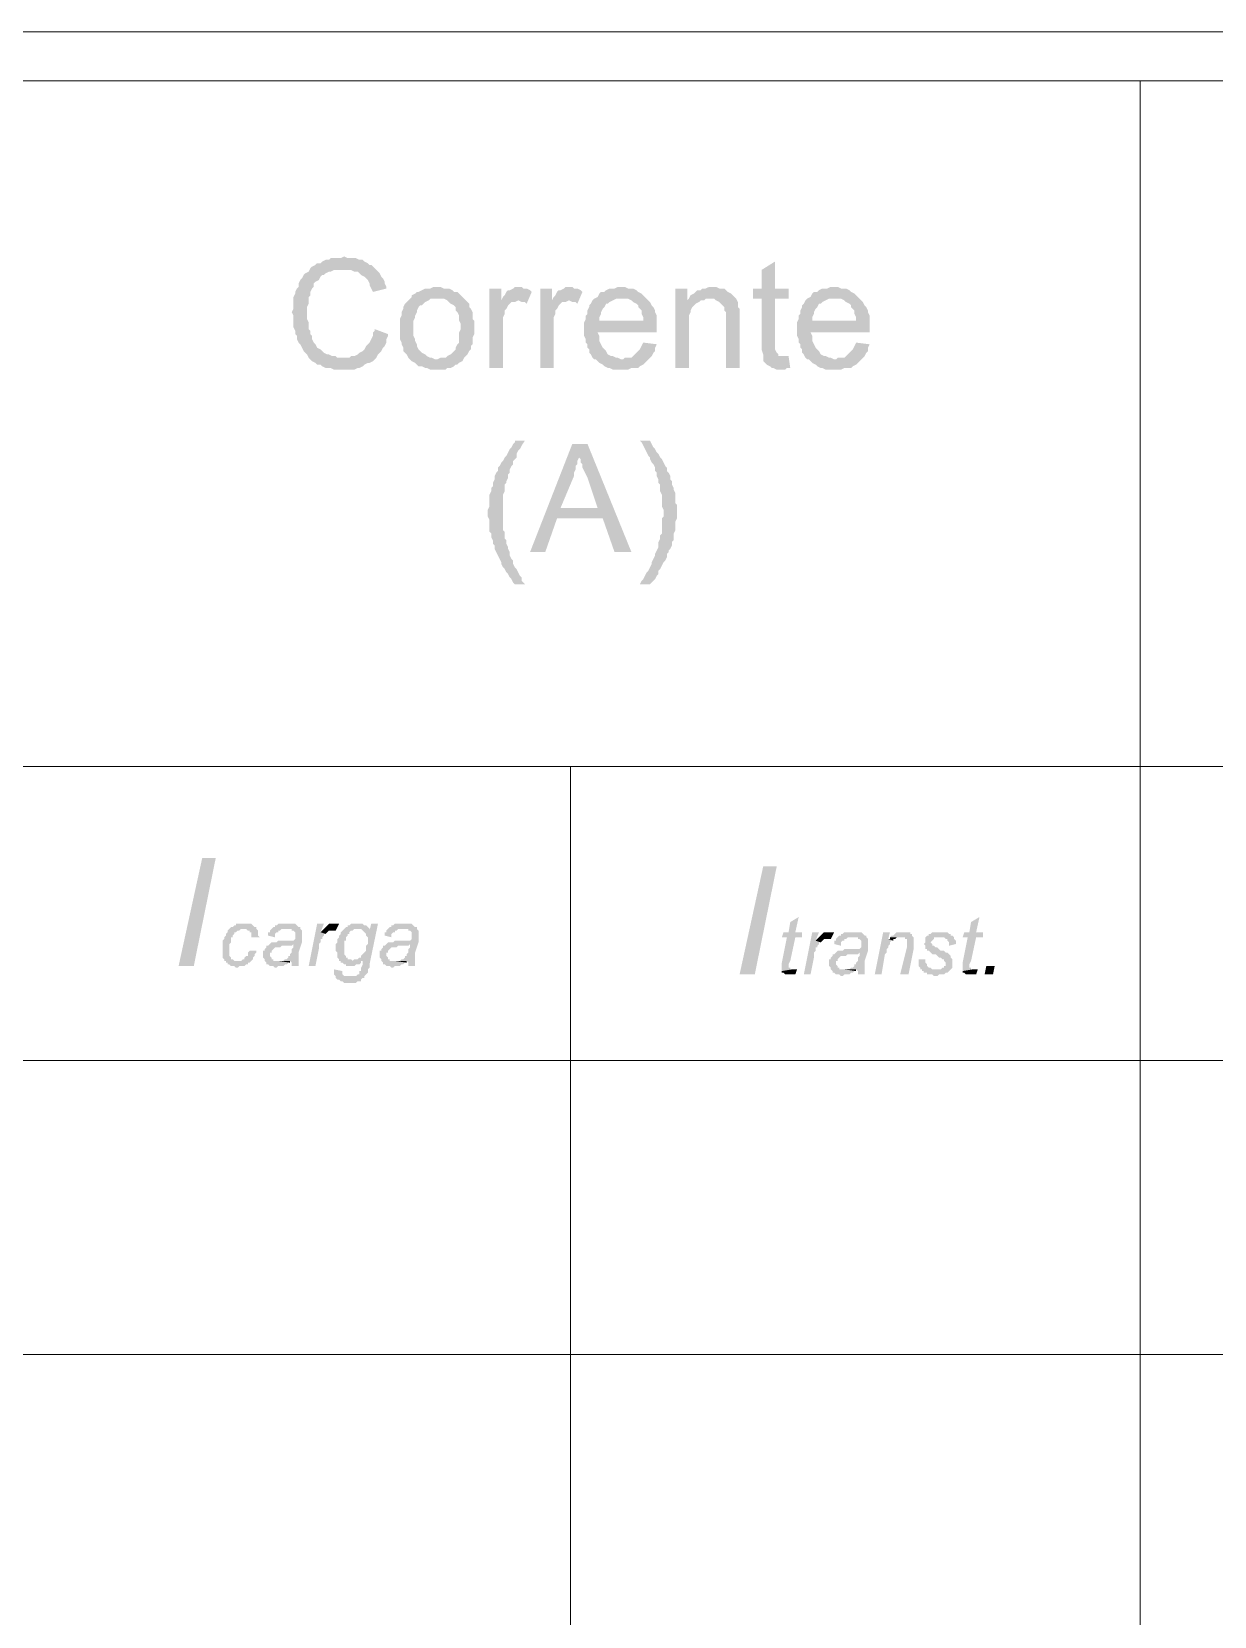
# Model space of a CAD drawing. Header units: inches. Extents: x 179598 to 179981, y 9195975 to 9196075.
# Drawn here: x 179722.869 to 179724.269, y 9196035.934 to 9196037.81 of the extents above; entities that cross this region are included whole.
import ezdxf

# ---------------------------------------------------------------- set-up
doc = ezdxf.new("R2010")
doc.units = ezdxf.units.IN
doc.header["$LTSCALE"] = 0.05
doc.header["$MEASUREMENT"] = 0
doc.linetypes.add('CONTINU', pattern=[0])
doc.layers.add('Cargas', color=150, linetype='Continuous', lineweight=30)

# ---------------------------------------------------------------- blocks, each defined once
blk = doc.blocks.new('QuadroCarga Model')
at = {"layer": 'Cargas', "linetype": 'CONTINU', "lineweight": 20, "transparency": 33554559}
for points in [[(7.2913, 3.7358), (7.4193, 3.7078), (7.4193, 3.6918), (7.2913, 3.7178)], [(7.3093, 3.6518), (7.3073, 3.6538), (7.3033, 3.6538), (7.3033, 3.6558), (7.3013, 3.6578), (7.2993, 3.6578), (7.2993, 3.6598), (7.2973, 3.6618), (7.2973, 3.6798), (7.2953, 3.6798), (7.2953, 3.6778), (7.2933, 3.6778), (7.2933, 3.6758), (7.2913, 3.6738), (7.2913, 3.6698), (7.2893, 3.6678), (7.2893, 3.6658), (7.2913, 3.6638), (7.2913, 3.6578), (7.2933, 3.6558), (7.2933, 3.6538), (7.2953, 3.6538), (7.2953, 3.6518), (7.2973, 3.6498), (7.2973, 3.6498), (7.2993, 3.6478), (7.3013, 3.6478), (7.3033, 3.6458), (7.3053, 3.6458), (7.3073, 3.6438), (7.3093, 3.6438)], [(7.3353, 3.6758), (7.3353, 3.6758), (7.3333, 3.6778), (7.3313, 3.6778), (7.3293, 3.6798), (7.3273, 3.6798), (7.3253, 3.6818), (7.3233, 3.6818), (7.3213, 3.6838), (7.3093, 3.6838), (7.3013, 3.6838), (7.2993, 3.6818), (7.2973, 3.6818), (7.2973, 3.6658), (7.2973, 3.6698), (7.2993, 3.6718), (7.2993, 3.6738), (7.3013, 3.6738), (7.3013, 3.6738), (7.3033, 3.6758), (7.3173, 3.6758), (7.3193, 3.6738), (7.3253, 3.6738), (7.3253, 3.6718), (7.3273, 3.6718), (7.3293, 3.6698), (7.3313, 3.6698), (7.3313, 3.6678), (7.3333, 3.6658), (7.3333, 3.6638), (7.3353, 3.6618), (7.3353, 3.6598)], [(7.3413, 3.6578), (7.3413, 3.6678), (7.3393, 3.6678), (7.3393, 3.6698), (7.3373, 3.6718), (7.3373, 3.6738), (7.3353, 3.6758), (7.3353, 3.6558), (7.3333, 3.6538), (7.3333, 3.6518), (7.3313, 3.6518), (7.3313, 3.6498), (7.3253, 3.6498), (7.3253, 3.6398), (7.3273, 3.6418), (7.3333, 3.6418), (7.3353, 3.6438), (7.3373, 3.6438), (7.3373, 3.6458), (7.3393, 3.6478), (7.3393, 3.6478), (7.3413, 3.6498), (7.3413, 3.6558)], [(7.3173, 3.6278), (7.3153, 3.6298), (7.3153, 3.6318), (7.3133, 3.6318), (7.3113, 3.6338), (7.3093, 3.6338), (7.3093, 3.6358), (7.3053, 3.6358), (7.3013, 3.6358), (7.2993, 3.6338), (7.2973, 3.6338), (7.2953, 3.6318), (7.2933, 3.6318), (7.2933, 3.6298), (7.2913, 3.6278), (7.2913, 3.6238), (7.2893, 3.6218), (7.2893, 3.6198), (7.2913, 3.6178), (7.2913, 3.6118), (7.2933, 3.6098), (7.2933, 3.6078), (7.2953, 3.6058), (7.2953, 3.6038), (7.2973, 3.6178), (7.2973, 3.6238), (7.2993, 3.6238), (7.2993, 3.6258), (7.3013, 3.6258), (7.3033, 3.6278), (7.3073, 3.6278), (7.3073, 3.6258), (7.3093, 3.6258), (7.3093, 3.6258), (7.3113, 3.6238), (7.3113, 3.6238), (7.3133, 3.6218), (7.3133, 3.6158), (7.3153, 3.6138), (7.3153, 3.6018), (7.3173, 3.5998)], [(7.3373, 3.5918), (7.3353, 3.6078), (7.3353, 3.6018), (7.3333, 3.6018), (7.3333, 3.5998), (7.3313, 3.5978), (7.3273, 3.5978), (7.3233, 3.5978), (7.3233, 3.5978), (7.3213, 3.5998), (7.3213, 3.6178), (7.3193, 3.6198), (7.3193, 3.6258), (7.3173, 3.6278), (7.3173, 3.5998), (7.3133, 3.5998), (7.3113, 3.6018), (7.3073, 3.6018), (7.3073, 3.6018), (7.3053, 3.6038), (7.3033, 3.6038), (7.3033, 3.6058), (7.3013, 3.6058), (7.2993, 3.6078), (7.2993, 3.6098), (7.2973, 3.6118), (7.2973, 3.6038), (7.2953, 3.6018), (7.2913, 3.6018), (7.2913, 3.5938), (7.2973, 3.5938), (7.3073, 3.5938), (7.3193, 3.5898), (7.3293, 3.5898), (7.3333, 3.5898), (7.3353, 3.5918)], [(7.3413, 3.6078), (7.3413, 3.6178), (7.3393, 3.6198), (7.3393, 3.6218), (7.3373, 3.6218), (7.3373, 3.6238), (7.3353, 3.6258), (7.3333, 3.6278), (7.3313, 3.6278), (7.3313, 3.6298), (7.3273, 3.6298), (7.3253, 3.6218), (7.3293, 3.6218), (7.3313, 3.6198), (7.3313, 3.6178), (7.3333, 3.6178), (7.3333, 3.6158), (7.3353, 3.6138), (7.3353, 3.6078), (7.3373, 3.5918), (7.3373, 3.5938), (7.3393, 3.5958), (7.3393, 3.5958), (7.3413, 3.5978), (7.3413, 3.6058)], [(7.2973, 3.6118), (7.2973, 3.6178), (7.2953, 3.6038), (7.2973, 3.6038)], [(8.1313, 3.5398), (8.1313, 3.5398), (8.1293, 3.5438), (8.1293, 3.5558), (8.1273, 3.5578), (8.1273, 3.5618), (8.1253, 3.5658), (8.1233, 3.5678), (8.1233, 3.5718), (8.1213, 3.5738), (8.1193, 3.5778), (8.1173, 3.5798), (8.1133, 3.5818), (8.1113, 3.5858), (8.1093, 3.5878), (8.1053, 3.5898), (8.1033, 3.5918), (8.0993, 3.5938), (8.0953, 3.5938), (8.0933, 3.5958), (8.0893, 3.5978), (8.0873, 3.5978), (8.0833, 3.5998), (8.0693, 3.5998), (8.0653, 3.6018), (8.0613, 3.5998), (8.0473, 3.5998), (8.0433, 3.5978), (8.0393, 3.5978), (8.0373, 3.5958), (8.0333, 3.5958), (8.0293, 3.5938), (8.0293, 3.5938), (8.0273, 3.5918), (8.0233, 3.5898), (8.0193, 3.5878), (8.0173, 3.5858), (8.0153, 3.5838), (8.0113, 3.5818), (8.0093, 3.5798), (8.0073, 3.5778), (8.0053, 3.5738), (8.0033, 3.5718), (8.0033, 3.5678), (8.0013, 3.5658), (7.9993, 3.5618), (7.9993, 3.5558), (7.9973, 3.5518), (7.9973, 3.5278), (7.9993, 3.5238), (7.9993, 3.5218), (8.0013, 3.5178), (8.0033, 3.5158), (8.0053, 3.5118), (8.0053, 3.5098), (8.0073, 3.5058), (8.0093, 3.5038), (8.0113, 3.5418), (8.0113, 3.5478), (8.0133, 3.5498), (8.0133, 3.5538), (8.0153, 3.5578), (8.0153, 3.5598), (8.0173, 3.5638), (8.0193, 3.5658), (8.0213, 3.5678), (8.0233, 3.5718), (8.0273, 3.5738), (8.0293, 3.5758), (8.0333, 3.5778), (8.0373, 3.5778), (8.0393, 3.5798), (8.0433, 3.5798), (8.0453, 3.5818), (8.0533, 3.5818), (8.0573, 3.5838), (8.0653, 3.5838), (8.0713, 3.5838), (8.0753, 3.5818), (8.0833, 3.5818), (8.0853, 3.5798), (8.0893, 3.5798), (8.0933, 3.5778), (8.0953, 3.5758), (8.0993, 3.5758), (8.1013, 3.5738), (8.1033, 3.5698), (8.1073, 3.5678), (8.1093, 3.5658), (8.1093, 3.5638), (8.1113, 3.5618), (8.1133, 3.5578), (8.1133, 3.5558), (8.1153, 3.5518), (8.1153, 3.5018), (8.1193, 3.5058), (8.1213, 3.5078), (8.1213, 3.5098), (8.1233, 3.5118), (8.1253, 3.5158), (8.1273, 3.5178), (8.1273, 3.5218), (8.1293, 3.5258), (8.1293, 3.5358)], [(7.3413, 3.5638), (7.3413, 3.5718), (7.2913, 3.5818), (7.2913, 3.5738), (7.3113, 3.5698), (7.3173, 3.5698), (7.3193, 3.5678), (7.3233, 3.5678), (7.3233, 3.5658), (7.3253, 3.5658), (7.3273, 3.5638), (7.3293, 3.5638), (7.3293, 3.5618), (7.3313, 3.5678)], [(7.3353, 3.5638), (7.3333, 3.5658), (7.3313, 3.5678), (7.3293, 3.5618), (7.3313, 3.5598), (7.3333, 3.5578), (7.3333, 3.5538)], [(7.2873, 3.5518), (7.2833, 3.5518), (7.2813, 3.5518), (7.2793, 3.5498), (7.2773, 3.5498), (7.2773, 3.5498), (7.2753, 3.5478), (7.2753, 3.5458), (7.2733, 3.5438), (7.2733, 3.5418), (7.2713, 3.5398), (7.2713, 3.5258), (7.2733, 3.5238), (7.2733, 3.5198), (7.2753, 3.5198), (7.2773, 3.5178), (7.2773, 3.5158), (7.2793, 3.5338), (7.2793, 3.5398), (7.2813, 3.5418), (7.2853, 3.5418)], [(7.3413, 3.4998), (7.3413, 3.5078), (7.3333, 3.5098), (7.3313, 3.5158), (7.3313, 3.5158), (7.3293, 3.5138), (7.3273, 3.5138), (7.3253, 3.5118), (7.3213, 3.5118), (7.3173, 3.5118), (7.3153, 3.5138), (7.3093, 3.5138), (7.3073, 3.5158), (7.3073, 3.5158), (7.3053, 3.5178), (7.3033, 3.5198), (7.3013, 3.5198), (7.3013, 3.5218), (7.2993, 3.5238), (7.2993, 3.5278), (7.2973, 3.5298), (7.2973, 3.5458), (7.2973, 3.5178), (7.2933, 3.5178), (7.2933, 3.5178), (7.2893, 3.5198), (7.2853, 3.5198), (7.2853, 3.5218), (7.2833, 3.5218), (7.2813, 3.5218), (7.2813, 3.5238), (7.2793, 3.5258), (7.2793, 3.5338), (7.2773, 3.5158), (7.2793, 3.5158), (7.2813, 3.5138), (7.2813, 3.5138), (7.2833, 3.5118), (7.2873, 3.5118), (7.2893, 3.5098), (7.2933, 3.5098)], [(7.2973, 3.5458), (7.2973, 3.5438), (7.2953, 3.5438), (7.2953, 3.5418), (7.2933, 3.5398), (7.2933, 3.5378), (7.2913, 3.5378), (7.2913, 3.5278), (7.2933, 3.5258), (7.2933, 3.5218), (7.2953, 3.5198), (7.2973, 3.5198), (7.2973, 3.5178)], [(7.3353, 3.5398), (7.3353, 3.5398), (7.3333, 3.5418), (7.3313, 3.5438), (7.3293, 3.5438), (7.3273, 3.5458), (7.3253, 3.5458), (7.3233, 3.5478), (7.3193, 3.5478), (7.3193, 3.5478), (7.3173, 3.5498), (7.3093, 3.5498), (7.3073, 3.5478), (7.3013, 3.5478), (7.2993, 3.5458), (7.2973, 3.5458), (7.2973, 3.5298), (7.2993, 3.5318), (7.2993, 3.5358), (7.3013, 3.5358), (7.3013, 3.5378), (7.3033, 3.5378), (7.3053, 3.5398), (7.3153, 3.5398), (7.3213, 3.5398), (7.3213, 3.5378), (7.3253, 3.5378), (7.3273, 3.5358), (7.3293, 3.5358), (7.3293, 3.5338), (7.3313, 3.5338), (7.3333, 3.5318), (7.3333, 3.5298), (7.3353, 3.5278), (7.3353, 3.5238)], [(7.3413, 3.5518), (7.3413, 3.5578), (7.3393, 3.5598), (7.3393, 3.5598), (7.3373, 3.5618), (7.3353, 3.5638), (7.3353, 3.5638), (7.3333, 3.5538), (7.3333, 3.5498), (7.3413, 3.5458), (7.3413, 3.5498)], [(7.3413, 3.5238), (7.3413, 3.5318), (7.3393, 3.5338), (7.3393, 3.5358), (7.3373, 3.5358), (7.3373, 3.5378), (7.3353, 3.5398), (7.3353, 3.5198), (7.3333, 3.5178), (7.3333, 3.5178), (7.3313, 3.5158), (7.3333, 3.5098), (7.3353, 3.5098), (7.3373, 3.5118), (7.3373, 3.5118), (7.3393, 3.5138), (7.3393, 3.5158), (7.3413, 3.5178), (7.3413, 3.5218)], [(8.0453, 3.5038), (8.0433, 3.5038), (8.0413, 3.5058), (8.0373, 3.5058), (8.0333, 3.5078), (8.0293, 3.5098), (8.0273, 3.5118), (8.0253, 3.5138), (8.0213, 3.5158), (8.0193, 3.5178), (8.0193, 3.5178), (8.0173, 3.5218), (8.0153, 3.5238), (8.0133, 3.5278), (8.0133, 3.5318), (8.0113, 3.5338), (8.0113, 3.5418), (8.0093, 3.5038), (8.0113, 3.5018), (8.0153, 3.4998), (8.0173, 3.4978), (8.0193, 3.4958), (8.0233, 3.4938), (8.0253, 3.4918), (8.0293, 3.4898), (8.0333, 3.4898), (8.0373, 3.4878), (8.0393, 3.4878)], [(8.1153, 3.5018), (8.1153, 3.5398), (8.1153, 3.5318), (8.1133, 3.5278), (8.1133, 3.5238), (8.1113, 3.5218), (8.1093, 3.5198), (8.1073, 3.5158), (8.1053, 3.5138), (8.1033, 3.5118), (8.0993, 3.5098), (8.0973, 3.5098), (8.0933, 3.5078), (8.0893, 3.5058), (8.0933, 3.4898), (8.0953, 3.4898), (8.0993, 3.4918), (8.1013, 3.4918), (8.1053, 3.4938), (8.1073, 3.4958), (8.1113, 3.4978), (8.1133, 3.4998)], [(7.3173, 3.4898), (7.3153, 3.4918), (7.3153, 3.4938), (7.3133, 3.4938), (7.3113, 3.4958), (7.3093, 3.4958), (7.3093, 3.4978), (7.3053, 3.4978), (7.3013, 3.4978), (7.2993, 3.4958), (7.2973, 3.4958), (7.2953, 3.4938), (7.2933, 3.4938), (7.2933, 3.4918), (7.2913, 3.4898), (7.2913, 3.4858), (7.2893, 3.4838), (7.2893, 3.4818), (7.2913, 3.4798), (7.2913, 3.4738), (7.2933, 3.4718), (7.2933, 3.4698), (7.2953, 3.4678), (7.2953, 3.4658), (7.2973, 3.4798), (7.2973, 3.4858), (7.2993, 3.4858), (7.2993, 3.4878), (7.3013, 3.4878), (7.3033, 3.4898), (7.3073, 3.4898), (7.3073, 3.4878), (7.3093, 3.4878), (7.3093, 3.4878), (7.3113, 3.4858), (7.3113, 3.4858), (7.3133, 3.4838), (7.3133, 3.4778), (7.3153, 3.4758), (7.3153, 3.4638), (7.3173, 3.4618)], [(7.3373, 3.4538), (7.3353, 3.4698), (7.3353, 3.4638), (7.3333, 3.4638), (7.3333, 3.4618), (7.3313, 3.4598), (7.3273, 3.4598), (7.3233, 3.4598), (7.3233, 3.4598), (7.3213, 3.4618), (7.3213, 3.4798), (7.3193, 3.4818), (7.3193, 3.4878), (7.3173, 3.4898), (7.3173, 3.4618), (7.3133, 3.4618), (7.3113, 3.4638), (7.3073, 3.4638), (7.3073, 3.4638), (7.3053, 3.4658), (7.3033, 3.4658), (7.3033, 3.4678), (7.3013, 3.4678), (7.2993, 3.4698), (7.2993, 3.4718), (7.2973, 3.4738), (7.2973, 3.4658), (7.2953, 3.4638), (7.2913, 3.4638), (7.2913, 3.4558), (7.2973, 3.4558), (7.3073, 3.4558), (7.3193, 3.4518), (7.3293, 3.4518), (7.3333, 3.4518), (7.3353, 3.4538)], [(7.3413, 3.4698), (7.3413, 3.4798), (7.3393, 3.4818), (7.3393, 3.4838), (7.3373, 3.4838), (7.3373, 3.4858), (7.3353, 3.4878), (7.3333, 3.4898), (7.3313, 3.4898), (7.3313, 3.4918), (7.3273, 3.4918), (7.3253, 3.4838), (7.3293, 3.4838), (7.3313, 3.4818), (7.3313, 3.4798), (7.3333, 3.4798), (7.3333, 3.4778), (7.3353, 3.4758), (7.3353, 3.4698), (7.3373, 3.4538), (7.3373, 3.4558), (7.3393, 3.4578), (7.3393, 3.4578), (7.3413, 3.4598), (7.3413, 3.4678)], [(7.2973, 3.4738), (7.2973, 3.4798), (7.2953, 3.4658), (7.2973, 3.4658)], [(8.0813, 3.4618), (8.0793, 3.4638), (8.0773, 3.4658), (8.0753, 3.4678), (8.0713, 3.4698), (8.0693, 3.4698), (8.0653, 3.4718), (8.0613, 3.4718), (8.0573, 3.4738), (8.0453, 3.4738), (8.0333, 3.4738), (8.0293, 3.4718), (8.0273, 3.4718), (8.0233, 3.4698), (8.0193, 3.4698), (8.0173, 3.4678), (8.0153, 3.4658), (8.0113, 3.4638), (8.0093, 3.4618), (8.0093, 3.4298), (8.0093, 3.4318), (8.0113, 3.4358), (8.0113, 3.4378), (8.0133, 3.4418), (8.0153, 3.4438), (8.0173, 3.4478), (8.0193, 3.4498), (8.0193, 3.4498), (8.0213, 3.4518), (8.0253, 3.4538), (8.0273, 3.4538), (8.0313, 3.4558), (8.0333, 3.4558), (8.0373, 3.4578), (8.0553, 3.4578), (8.0593, 3.4558), (8.0613, 3.4558), (8.0653, 3.4538), (8.0673, 3.4538), (8.0713, 3.4518), (8.0733, 3.4498), (8.0733, 3.4478), (8.0753, 3.4458), (8.0773, 3.4438), (8.0793, 3.4398), (8.0813, 3.4378), (8.0813, 3.4298)], [(8.0953, 3.4298), (8.0953, 3.4338), (8.0933, 3.4378), (8.0933, 3.4438), (8.0913, 3.4478), (8.0893, 3.4518), (8.0893, 3.4538), (8.0873, 3.4558), (8.0853, 3.4598), (8.0833, 3.4598), (8.0813, 3.4618), (8.0813, 3.4218), (8.0793, 3.4178), (8.0773, 3.4158), (8.0753, 3.4138), (8.0733, 3.4098), (8.0713, 3.4078), (8.0673, 3.4078), (8.0653, 3.4058), (8.0613, 3.4038), (8.0553, 3.4038), (8.0513, 3.4018), (8.0453, 3.4018), (8.0413, 3.4038), (8.0293, 3.4038), (8.0273, 3.4058), (8.0233, 3.4078), (8.0213, 3.4078), (8.0193, 3.4098), (8.0173, 3.4118), (8.0153, 3.4138), (8.0133, 3.4178), (8.0113, 3.4198), (8.0113, 3.4258), (8.0093, 3.4298), (8.0093, 3.4618), (8.0073, 3.4598), (8.0053, 3.4558), (8.0033, 3.4538), (8.0013, 3.4518), (8.0013, 3.4478), (7.9993, 3.4438), (7.9993, 3.4418), (7.9973, 3.4378), (7.9973, 3.4198), (7.9993, 3.4178), (7.9993, 3.4138), (8.0013, 3.4098), (8.0033, 3.4078), (8.0033, 3.4058), (8.0053, 3.4038), (8.0073, 3.3998), (8.0113, 3.3978), (8.0133, 3.3958), (8.0153, 3.3938), (8.0193, 3.3918), (8.0193, 3.3918), (8.0213, 3.3898), (8.0253, 3.3898), (8.0273, 3.3878), (8.0353, 3.3878), (8.0393, 3.3858), (8.0553, 3.3858), (8.0573, 3.3878), (8.0653, 3.3878), (8.0693, 3.3898), (8.0713, 3.3918), (8.0753, 3.3918), (8.0773, 3.3938), (8.0793, 3.3958), (8.0813, 3.3978), (8.0853, 3.4018), (8.0873, 3.4038), (8.0893, 3.4058), (8.0893, 3.4098), (8.0913, 3.4118), (8.0933, 3.4158), (8.0933, 3.4218), (8.0953, 3.4258)], [(7.9133, 3.3258), (7.9133, 3.3378), (7.9113, 3.3378), (7.9093, 3.3398), (7.9053, 3.3418), (7.9033, 3.3438), (7.8993, 3.3458), (7.8953, 3.3478), (7.8933, 3.3498), (7.8893, 3.3518), (7.8873, 3.3538), (7.8833, 3.3558), (7.8813, 3.3578), (7.8773, 3.3578), (7.8753, 3.3598), (7.8713, 3.3618), (7.8673, 3.3618), (7.8673, 3.3618), (7.8633, 3.3638), (7.8593, 3.3638), (7.8573, 3.3658), (7.8533, 3.3658), (7.8493, 3.3678), (7.8353, 3.3678), (7.8313, 3.3698), (7.8273, 3.3698), (7.8233, 3.3698), (7.8193, 3.3678), (7.8053, 3.3678), (7.8033, 3.3658), (7.7993, 3.3658), (7.7953, 3.3638), (7.7913, 3.3638), (7.7893, 3.3618), (7.7853, 3.3618), (7.7813, 3.3598), (7.7813, 3.3598), (7.7773, 3.3578), (7.7733, 3.3558), (7.7693, 3.3538), (7.7673, 3.3538), (7.7633, 3.3518), (7.7613, 3.3498), (7.7573, 3.3478), (7.7553, 3.3458), (7.7513, 3.3438), (7.7493, 3.3418), (7.7453, 3.3398), (7.7433, 3.3378), (7.7433, 3.3258), (7.7473, 3.3298), (7.7513, 3.3298), (7.7533, 3.3318), (7.7573, 3.3338), (7.7613, 3.3358), (7.7633, 3.3378), (7.7673, 3.3398), (7.7713, 3.3398), (7.7733, 3.3418), (7.7773, 3.3438), (7.7813, 3.3438), (7.7853, 3.3458), (7.7873, 3.3458), (7.7913, 3.3478), (7.7953, 3.3478), (7.7973, 3.3498), (7.8053, 3.3498), (7.8073, 3.3518), (7.8493, 3.3518), (7.8533, 3.3498), (7.8613, 3.3498), (7.8633, 3.3478), (7.8653, 3.3478), (7.8693, 3.3458), (7.8733, 3.3458), (7.8753, 3.3438), (7.8793, 3.3438), (7.8833, 3.3418), (7.8853, 3.3398), (7.8893, 3.3398), (7.8913, 3.3378), (7.8933, 3.3358), (7.8973, 3.3358), (7.9013, 3.3338), (7.9033, 3.3318), (7.9073, 3.3298)], [(8.0933, 3.3538), (8.0933, 3.3678), (7.9993, 3.3678), (7.9993, 3.3518), (8.0593, 3.3518), (8.0633, 3.3498), (8.0673, 3.3498), (8.0673, 3.3498), (8.0693, 3.3478), (8.0733, 3.3458), (8.0753, 3.3438), (8.0773, 3.3418), (8.0773, 3.3378), (8.0793, 3.3338), (8.0793, 3.3538)], [(8.0953, 3.3338), (8.0953, 3.3378), (8.0933, 3.3398), (8.0913, 3.3438), (8.0913, 3.3458), (8.0893, 3.3478), (8.0853, 3.3498), (8.0833, 3.3518), (8.0793, 3.3538), (8.0793, 3.3338), (8.0773, 3.3298), (8.0773, 3.3258), (8.0753, 3.3238), (8.0893, 3.3178), (8.0913, 3.3198), (8.0933, 3.3238), (8.0933, 3.3278), (8.0953, 3.3298)], [(7.9093, 3.2518), (7.9093, 3.2698), (7.7813, 3.3198), (7.7813, 3.3018), (7.8213, 3.2878), (7.8213, 3.2338), (7.8333, 3.2838), (7.8713, 3.2678), (7.8753, 3.2678), (7.8793, 3.2658), (7.8833, 3.2658), (7.8853, 3.2638), (7.8893, 3.2638), (7.8933, 3.2618), (7.8973, 3.2618)], [(8.0933, 3.2938), (8.0933, 3.3078), (7.9993, 3.3078), (7.9993, 3.2918), (8.0593, 3.2918), (8.0633, 3.2898), (8.0673, 3.2898), (8.0673, 3.2898), (8.0693, 3.2878), (8.0733, 3.2858), (8.0753, 3.2838), (8.0773, 3.2818), (8.0773, 3.2778), (8.0793, 3.2738), (8.0793, 3.2938)], [(7.9093, 3.2518), (7.8973, 3.2618), (7.8933, 3.2618), (7.8913, 3.2598), (7.8873, 3.2598), (7.8853, 3.2578), (7.8813, 3.2578), (7.8773, 3.2558), (7.8733, 3.2538), (7.8693, 3.2518), (7.8333, 3.2398), (7.8333, 3.2838), (7.8213, 3.2338), (7.7813, 3.2198), (7.7813, 3.1998)], [(8.0953, 3.2738), (8.0953, 3.2778), (8.0933, 3.2798), (8.0913, 3.2838), (8.0913, 3.2858), (8.0893, 3.2878), (8.0853, 3.2898), (8.0833, 3.2918), (8.0793, 3.2938), (8.0793, 3.2738), (8.0773, 3.2698), (8.0773, 3.2658), (8.0753, 3.2638), (8.0893, 3.2578), (8.0913, 3.2598), (8.0933, 3.2638), (8.0933, 3.2678), (8.0953, 3.2698)], [(8.0813, 3.2438), (8.0813, 3.2438), (8.0793, 3.2458), (8.0753, 3.2478), (8.0733, 3.2498), (8.0713, 3.2498), (8.0673, 3.2518), (8.0633, 3.2518), (8.0613, 3.2538), (8.0573, 3.2538), (8.0533, 3.2558), (8.0373, 3.2558), (8.0333, 3.2538), (8.0293, 3.2538), (8.0273, 3.2518), (8.0233, 3.2518), (8.0213, 3.2498), (8.0173, 3.2498), (8.0153, 3.2478), (8.0113, 3.2458), (8.0093, 3.2438), (8.0093, 3.2098), (8.0093, 3.2118), (8.0113, 3.2158), (8.0113, 3.2178), (8.0133, 3.2218), (8.0133, 3.2238), (8.0153, 3.2278), (8.0193, 3.2298), (8.0193, 3.2298), (8.0213, 3.2318), (8.0233, 3.2338), (8.0273, 3.2358), (8.0313, 3.2378), (8.0373, 3.2378), (8.0413, 3.2398), (8.0413, 3.1698), (8.0533, 3.1698), (8.0553, 3.2378), (8.0593, 3.2378), (8.0633, 3.2358), (8.0653, 3.2358), (8.0693, 3.2338), (8.0713, 3.2318), (8.0753, 3.2298), (8.0753, 3.2278), (8.0773, 3.2258), (8.0793, 3.2218), (8.0813, 3.2178), (8.0813, 3.2118)], [(8.0293, 3.1858), (8.0293, 3.1858), (8.0253, 3.1878), (8.0213, 3.1898), (8.0193, 3.1918), (8.0173, 3.1938), (8.0153, 3.1958), (8.0133, 3.1978), (8.0113, 3.1998), (8.0113, 3.2078), (8.0093, 3.2098), (8.0093, 3.2438), (8.0093, 3.2418), (8.0073, 3.2398), (8.0053, 3.2378), (8.0033, 3.2338), (8.0013, 3.2318), (7.9993, 3.2278), (7.9993, 3.2258), (7.9973, 3.2218), (7.9973, 3.2038), (7.9993, 3.1998), (7.9993, 3.1918), (8.0013, 3.1898), (8.0033, 3.1858), (8.0053, 3.1838), (8.0073, 3.1818), (8.0093, 3.1798), (8.0113, 3.1778), (8.0133, 3.1758), (8.0173, 3.1738), (8.0193, 3.1718), (8.0233, 3.1718), (8.0273, 3.1698)], [(8.0953, 3.2118), (8.0953, 3.2158), (8.0933, 3.2198), (8.0933, 3.2258), (8.0913, 3.2298), (8.0893, 3.2318), (8.0893, 3.2358), (8.0873, 3.2378), (8.0833, 3.2398), (8.0813, 3.2438), (8.0813, 3.2038), (8.0793, 3.1998), (8.0773, 3.1978), (8.0753, 3.1938), (8.0733, 3.1918), (8.0713, 3.1918), (8.0693, 3.1898), (8.0673, 3.1878), (8.0633, 3.1878), (8.0593, 3.1858), (8.0553, 3.1858), (8.0553, 3.2378), (8.0533, 3.1698), (8.0613, 3.1698), (8.0653, 3.1718), (8.0673, 3.1718), (8.0713, 3.1738), (8.0733, 3.1758), (8.0773, 3.1778), (8.0793, 3.1798), (8.0813, 3.1818), (8.0833, 3.1838), (8.0853, 3.1858), (8.0873, 3.1878), (8.0893, 3.1918), (8.0913, 3.1938), (8.0933, 3.1978), (8.0933, 3.2038), (8.0953, 3.2078)], [(7.9133, 3.1778), (7.9133, 3.1898), (7.9113, 3.1878), (7.9073, 3.1858), (7.9033, 3.1838), (7.8993, 3.1818), (7.8953, 3.1798), (7.8933, 3.1778), (7.8913, 3.1778), (7.8873, 3.1758), (7.8853, 3.1738), (7.8853, 3.1738), (7.8813, 3.1718), (7.8773, 3.1718), (7.8753, 3.1698), (7.8713, 3.1698), (7.8673, 3.1678), (7.8633, 3.1678), (7.8613, 3.1658), (7.8533, 3.1658), (7.8493, 3.1638), (7.8353, 3.1638), (7.8313, 3.1618), (7.8273, 3.1618), (7.8233, 3.1618), (7.8213, 3.1638), (7.8033, 3.1638), (7.8013, 3.1658), (7.7973, 3.1658), (7.7933, 3.1678), (7.7873, 3.1678), (7.7833, 3.1698), (7.7793, 3.1718), (7.7773, 3.1718), (7.7733, 3.1738), (7.7693, 3.1758), (7.7673, 3.1758), (7.7633, 3.1778), (7.7593, 3.1798), (7.7573, 3.1818), (7.7533, 3.1838), (7.7493, 3.1858), (7.7473, 3.1878), (7.7433, 3.1898), (7.7433, 3.1778), (7.7453, 3.1758), (7.7473, 3.1738), (7.7493, 3.1718), (7.7533, 3.1698), (7.7553, 3.1678), (7.7593, 3.1678), (7.7613, 3.1658), (7.7653, 3.1638), (7.7693, 3.1618), (7.7713, 3.1598), (7.7753, 3.1578), (7.7793, 3.1578), (7.7813, 3.1558), (7.7833, 3.1558), (7.7853, 3.1538), (7.7893, 3.1518), (7.7933, 3.1518), (7.7953, 3.1498), (7.8033, 3.1498), (7.8073, 3.1478), (7.8173, 3.1478), (7.8213, 3.1458), (7.8373, 3.1458), (7.8393, 3.1478), (7.8513, 3.1478), (7.8553, 3.1498), (7.8573, 3.1498), (7.8613, 3.1518), (7.8653, 3.1518), (7.8673, 3.1538), (7.8713, 3.1538), (7.8753, 3.1558), (7.8773, 3.1578), (7.8813, 3.1578), (7.8833, 3.1598), (7.8873, 3.1618), (7.8913, 3.1638), (7.8933, 3.1658), (7.8973, 3.1678), (7.8993, 3.1698), (7.9033, 3.1718), (7.9053, 3.1738), (7.9093, 3.1758)], [(8.0933, 3.1338), (8.0933, 3.1478), (7.9993, 3.1478), (7.9993, 3.1318), (8.0613, 3.1318), (8.0653, 3.1298), (8.0673, 3.1298), (8.0713, 3.1278), (8.0733, 3.1258), (8.0753, 3.1238), (8.0753, 3.1238), (8.0773, 3.1198), (8.0793, 3.1178), (8.0793, 3.1338)], [(8.0813, 3.1318), (8.0793, 3.1338), (8.0793, 3.1138), (8.0813, 3.1118), (8.0813, 3.1078)], [(8.0953, 3.1038), (8.0953, 3.1078), (8.0933, 3.1118), (8.0933, 3.1158), (8.0913, 3.1178), (8.0913, 3.1218), (8.0893, 3.1238), (8.0873, 3.1258), (8.0853, 3.1298), (8.0813, 3.1318), (8.0813, 3.1018), (8.0793, 3.0998), (8.0773, 3.0958), (8.0753, 3.0938), (8.0733, 3.0918), (8.0713, 3.0898), (8.0673, 3.0898), (8.0653, 3.0878), (7.9993, 3.0878), (7.9993, 3.0718), (8.0573, 3.0718), (8.0693, 3.0718), (8.0713, 3.0738), (8.0773, 3.0738), (8.0813, 3.0758), (8.0833, 3.0778), (8.0853, 3.0798), (8.0873, 3.0818), (8.0893, 3.0858), (8.0913, 3.0878), (8.0933, 3.0898), (8.0933, 3.0958), (8.0953, 3.0998)], [(7.2813, 3.0718), (7.4093, 3.0438), (7.4093, 3.0278), (7.2813, 3.0538)], [(8.0133, 3.0138), (8.0133, 3.0438), (8.0073, 3.0438), (8.0053, 3.0418), (8.0033, 3.0398), (8.0013, 3.0358), (7.9993, 3.0338), (7.9993, 3.0318), (7.9973, 3.0278), (7.9973, 3.0178), (7.9993, 3.0158), (7.9993, 3.0118)], [(8.1253, 3.0298), (8.1153, 3.0458), (8.0933, 3.0458), (8.0933, 3.0558), (8.0813, 3.0558), (8.0813, 3.0458), (8.0213, 3.0458), (8.0153, 3.0438), (8.0133, 3.0438), (8.0133, 3.0198), (8.0133, 3.0258), (8.0153, 3.0258), (8.0173, 3.0278), (8.0173, 3.0278), (8.0213, 3.0298), (8.0813, 3.0298), (8.0813, 3.0138), (8.0933, 3.0138), (8.0933, 3.0298)], [(7.2873, 3.0038), (7.2873, 3.0098), (7.2853, 3.0218), (7.2833, 3.0218), (7.2833, 3.0198), (7.2813, 3.0178), (7.2813, 3.0058)], [(7.3493, 3.0018), (7.3433, 3.0118), (7.3313, 3.0138), (7.3313, 3.0198), (7.3253, 3.0218), (7.3253, 3.0158), (7.2953, 3.0218), (7.2873, 3.0218), (7.2853, 3.0218), (7.2873, 3.0098), (7.2873, 3.0118), (7.2893, 3.0118), (7.2893, 3.0138), (7.2913, 3.0138), (7.2933, 3.0138), (7.2973, 3.0118), (7.3253, 3.0058), (7.3253, 2.9978), (7.3313, 2.9978), (7.3313, 3.0058)], [(8.0813, 2.9918), (8.0813, 2.9918), (8.0793, 2.9938), (8.0753, 2.9958), (8.0733, 2.9978), (8.0713, 2.9978), (8.0673, 2.9998), (8.0633, 2.9998), (8.0613, 3.0018), (8.0573, 3.0018), (8.0533, 3.0038), (8.0373, 3.0038), (8.0333, 3.0018), (8.0293, 3.0018), (8.0273, 2.9998), (8.0233, 2.9998), (8.0213, 2.9978), (8.0173, 2.9978), (8.0153, 2.9958), (8.0113, 2.9938), (8.0093, 2.9918), (8.0093, 2.9578), (8.0093, 2.9598), (8.0113, 2.9638), (8.0113, 2.9658), (8.0133, 2.9698), (8.0133, 2.9718), (8.0153, 2.9758), (8.0193, 2.9778), (8.0193, 2.9778), (8.0213, 2.9798), (8.0233, 2.9818), (8.0273, 2.9838), (8.0313, 2.9858), (8.0373, 2.9858), (8.0413, 2.9878), (8.0413, 2.9178), (8.0533, 2.9178), (8.0553, 2.9858), (8.0593, 2.9858), (8.0633, 2.9838), (8.0653, 2.9838), (8.0693, 2.9818), (8.0713, 2.9798), (8.0753, 2.9778), (8.0753, 2.9758), (8.0773, 2.9738), (8.0793, 2.9698), (8.0813, 2.9658), (8.0813, 2.9598)], [(7.3313, 2.9778), (7.3313, 2.9858), (7.2813, 2.9958), (7.2813, 2.9878), (7.3013, 2.9838), (7.3073, 2.9838), (7.3093, 2.9818), (7.3133, 2.9818), (7.3133, 2.9798), (7.3153, 2.9798), (7.3173, 2.9778), (7.3193, 2.9778), (7.3193, 2.9758), (7.3213, 2.9818)], [(8.0293, 2.9338), (8.0293, 2.9338), (8.0253, 2.9358), (8.0213, 2.9378), (8.0193, 2.9398), (8.0173, 2.9418), (8.0153, 2.9438), (8.0133, 2.9458), (8.0113, 2.9478), (8.0113, 2.9558), (8.0093, 2.9578), (8.0093, 2.9918), (8.0093, 2.9898), (8.0073, 2.9878), (8.0053, 2.9858), (8.0033, 2.9818), (8.0013, 2.9798), (7.9993, 2.9758), (7.9993, 2.9738), (7.9973, 2.9698), (7.9973, 2.9518), (7.9993, 2.9478), (7.9993, 2.9398), (8.0013, 2.9378), (8.0033, 2.9338), (8.0053, 2.9318), (8.0073, 2.9298), (8.0093, 2.9278), (8.0113, 2.9258), (8.0133, 2.9238), (8.0173, 2.9218), (8.0193, 2.9198), (8.0233, 2.9198), (8.0273, 2.9178)], [(8.0953, 2.9598), (8.0953, 2.9638), (8.0933, 2.9678), (8.0933, 2.9738), (8.0913, 2.9778), (8.0893, 2.9798), (8.0893, 2.9838), (8.0873, 2.9858), (8.0833, 2.9878), (8.0813, 2.9918), (8.0813, 2.9518), (8.0793, 2.9478), (8.0773, 2.9458), (8.0753, 2.9418), (8.0733, 2.9398), (8.0713, 2.9398), (8.0693, 2.9378), (8.0673, 2.9358), (8.0633, 2.9358), (8.0593, 2.9338), (8.0553, 2.9338), (8.0553, 2.9858), (8.0533, 2.9178), (8.0613, 2.9178), (8.0653, 2.9198), (8.0673, 2.9198), (8.0713, 2.9218), (8.0733, 2.9238), (8.0773, 2.9258), (8.0793, 2.9278), (8.0813, 2.9298), (8.0833, 2.9318), (8.0853, 2.9338), (8.0873, 2.9358), (8.0893, 2.9398), (8.0913, 2.9418), (8.0933, 2.9458), (8.0933, 2.9518), (8.0953, 2.9558)], [(7.3073, 2.9578), (7.3053, 2.9598), (7.3053, 2.9618), (7.3033, 2.9618), (7.3013, 2.9638), (7.2993, 2.9638), (7.2993, 2.9658), (7.2953, 2.9658), (7.2913, 2.9658), (7.2893, 2.9638), (7.2873, 2.9638), (7.2853, 2.9618), (7.2833, 2.9618), (7.2833, 2.9598), (7.2813, 2.9578), (7.2813, 2.9538), (7.2793, 2.9518), (7.2793, 2.9498), (7.2813, 2.9478), (7.2813, 2.9418), (7.2833, 2.9398), (7.2833, 2.9378), (7.2853, 2.9358), (7.2853, 2.9338), (7.2873, 2.9478), (7.2873, 2.9538), (7.2893, 2.9538), (7.2893, 2.9558), (7.2913, 2.9558), (7.2933, 2.9578), (7.2973, 2.9578), (7.2973, 2.9558), (7.2993, 2.9558), (7.2993, 2.9558), (7.3013, 2.9538), (7.3013, 2.9538), (7.3033, 2.9518), (7.3033, 2.9458), (7.3053, 2.9438), (7.3053, 2.9318), (7.3073, 2.9298)], [(7.3253, 2.9778), (7.3233, 2.9798), (7.3213, 2.9818), (7.3193, 2.9758), (7.3213, 2.9738), (7.3233, 2.9718), (7.3233, 2.9678)], [(7.3313, 2.9658), (7.3313, 2.9718), (7.3293, 2.9738), (7.3293, 2.9738), (7.3273, 2.9758), (7.3253, 2.9778), (7.3253, 2.9778), (7.3233, 2.9678), (7.3233, 2.9638), (7.3313, 2.9598), (7.3313, 2.9638)], [(7.3273, 2.9218), (7.3253, 2.9378), (7.3253, 2.9318), (7.3233, 2.9318), (7.3233, 2.9298), (7.3213, 2.9278), (7.3173, 2.9278), (7.3133, 2.9278), (7.3133, 2.9278), (7.3113, 2.9298), (7.3113, 2.9478), (7.3093, 2.9498), (7.3093, 2.9558), (7.3073, 2.9578), (7.3073, 2.9298), (7.3033, 2.9298), (7.3013, 2.9318), (7.2973, 2.9318), (7.2973, 2.9318), (7.2953, 2.9338), (7.2933, 2.9338), (7.2933, 2.9358), (7.2913, 2.9358), (7.2893, 2.9378), (7.2893, 2.9398), (7.2873, 2.9418), (7.2873, 2.9338), (7.2853, 2.9318), (7.2813, 2.9318), (7.2813, 2.9238), (7.2873, 2.9238), (7.2973, 2.9238), (7.3093, 2.9198), (7.3193, 2.9198), (7.3233, 2.9198), (7.3253, 2.9218)], [(7.2873, 2.9418), (7.2873, 2.9478), (7.2853, 2.9338), (7.2873, 2.9338)], [(7.3313, 2.9378), (7.3313, 2.9478), (7.3293, 2.9498), (7.3293, 2.9518), (7.3273, 2.9518), (7.3273, 2.9538), (7.3253, 2.9558), (7.3233, 2.9578), (7.3213, 2.9578), (7.3213, 2.9598), (7.3173, 2.9598), (7.3153, 2.9518), (7.3193, 2.9518), (7.3213, 2.9498), (7.3213, 2.9478), (7.3233, 2.9478), (7.3233, 2.9458), (7.3253, 2.9438), (7.3253, 2.9378), (7.3273, 2.9218), (7.3273, 2.9238), (7.3293, 2.9258), (7.3293, 2.9258), (7.3313, 2.9278), (7.3313, 2.9358)], [(7.3313, 2.8938), (7.3313, 2.9018), (7.2813, 2.9118), (7.2813, 2.9038), (7.3053, 2.8998), (7.3053, 2.8998), (7.3073, 2.8978), (7.3113, 2.8978), (7.3133, 2.8958), (7.3153, 2.8958), (7.3173, 2.8938), (7.3193, 2.8938), (7.3213, 2.8918), (7.3213, 2.8898), (7.3233, 2.8958)], [(7.3313, 2.8778), (7.3313, 2.8858), (7.3293, 2.8878), (7.3293, 2.8878), (7.3273, 2.8898), (7.3273, 2.8918), (7.3253, 2.8938), (7.3253, 2.8758), (7.3233, 2.8758), (7.3233, 2.8738), (7.3193, 2.8738), (7.3133, 2.8738), (7.2813, 2.8818), (7.2813, 2.8718), (7.3113, 2.8658), (7.3193, 2.8658), (7.3253, 2.8658), (7.3253, 2.8658), (7.3273, 2.8678), (7.3293, 2.8678), (7.3293, 2.8698), (7.3313, 2.8698), (7.3313, 2.8758)], [(7.3253, 2.8938), (7.3233, 2.8938), (7.3233, 2.8958), (7.3213, 2.8898), (7.3233, 2.8898), (7.3233, 2.8878), (7.3253, 2.8858), (7.3253, 2.8798)], [(7.2993, 2.8518), (7.2993, 2.8598), (7.2913, 2.8598), (7.2893, 2.8578), (7.2873, 2.8578), (7.2873, 2.8558), (7.2853, 2.8558), (7.2853, 2.8538), (7.2833, 2.8538), (7.2833, 2.8498), (7.2813, 2.8498), (7.2813, 2.8438), (7.2793, 2.8418), (7.2793, 2.8378), (7.2813, 2.8358), (7.2813, 2.8298), (7.2833, 2.8278), (7.2833, 2.8258), (7.2853, 2.8238), (7.2873, 2.8218), (7.2873, 2.8438), (7.2893, 2.8458), (7.2893, 2.8478), (7.2913, 2.8498), (7.2933, 2.8498), (7.2933, 2.8498), (7.2953, 2.8518), (7.2973, 2.8518)], [(7.3273, 2.8498), (7.3253, 2.8518), (7.3193, 2.8518), (7.3173, 2.8538), (7.3173, 2.8538), (7.3153, 2.8518), (7.3113, 2.8518), (7.3113, 2.8498), (7.3093, 2.8498), (7.3093, 2.8478), (7.3073, 2.8458), (7.3073, 2.8458), (7.3053, 2.8438), (7.3053, 2.8398), (7.3033, 2.8378), (7.3033, 2.8378), (7.3013, 2.8358), (7.3013, 2.8338), (7.2993, 2.8318), (7.2993, 2.8298), (7.2973, 2.8298), (7.2953, 2.8278), (7.2933, 2.8278), (7.2913, 2.8278), (7.2913, 2.8298), (7.2893, 2.8298), (7.2893, 2.8318), (7.2873, 2.8338), (7.2873, 2.8398), (7.2873, 2.8218), (7.2893, 2.8198), (7.2993, 2.8198), (7.2993, 2.8198), (7.3013, 2.8218), (7.3033, 2.8218), (7.3053, 2.8238), (7.3053, 2.8238), (7.3073, 2.8258), (7.3073, 2.8278), (7.3093, 2.8298), (7.3093, 2.8338), (7.3113, 2.8358), (7.3113, 2.8358), (7.3133, 2.8378), (7.3133, 2.8398), (7.3153, 2.8418), (7.3153, 2.8438), (7.3173, 2.8438), (7.3193, 2.8458), (7.3213, 2.8438), (7.3213, 2.8438), (7.3233, 2.8418), (7.3253, 2.8418), (7.3253, 2.8358)], [(7.3313, 2.8358), (7.3313, 2.8438), (7.3293, 2.8458), (7.3293, 2.8478), (7.3273, 2.8478), (7.3273, 2.8498), (7.3253, 2.8358), (7.3253, 2.8298), (7.3233, 2.8278), (7.3233, 2.8258), (7.3213, 2.8258), (7.3193, 2.8238), (7.3153, 2.8238), (7.3173, 2.8158), (7.3213, 2.8158), (7.3233, 2.8178), (7.3253, 2.8178), (7.3273, 2.8198), (7.3273, 2.8218), (7.3293, 2.8218), (7.3293, 2.8238), (7.3313, 2.8258), (7.3313, 2.8318)], [(7.2873, 2.7898), (7.2873, 2.7958), (7.2853, 2.8078), (7.2833, 2.8078), (7.2833, 2.8058), (7.2813, 2.8038), (7.2813, 2.7918)], [(7.3493, 2.7878), (7.3433, 2.7978), (7.3313, 2.7998), (7.3313, 2.8058), (7.3253, 2.8078), (7.3253, 2.8018), (7.2953, 2.8078), (7.2873, 2.8078), (7.2853, 2.8078), (7.2873, 2.7958), (7.2873, 2.7978), (7.2893, 2.7978), (7.2893, 2.7998), (7.2913, 2.7998), (7.2933, 2.7998), (7.2973, 2.7978), (7.3253, 2.7918), (7.3253, 2.7838), (7.3313, 2.7838), (7.3313, 2.7918)], [(7.2813, 2.7818), (7.2913, 2.7798), (7.2913, 2.7698), (7.2813, 2.7718)]]:
    blk.add_hatch(color=256, dxfattribs=at).paths.add_polyline_path(points)
at = {"layer": 'Cargas', "linetype": 'CONTINU', "lineweight": 5}
for points in [[(0.7633, -1.7642), (8.3973, -1.7642), (8.3973, 11.2878), (0.7633, 11.2878)], [(1.6113, -1.7062), (8.3393, -1.7062), (8.3393, 11.2298), (1.6113, 11.2298)]]:
    blk.add_lwpolyline(points, close=True, dxfattribs=at)
for points in [[(6.8313, 11.2298), (6.8313, -1.7062)], [(7.1793, 11.2298), (7.1793, -1.7062)], [(7.5273, 10.5338), (7.5273, 0.5558)], [(7.5273, 3.2718), (1.6113, 3.2718)], [(8.3393, 2.5978), (1.6113, 2.5978)]]:
    blk.add_lwpolyline(points, dxfattribs=at)

msp = doc.modelspace()

# ---------------------------------------------------------------- block references
at = {"layer": 'Cargas', "linetype": 'CONTINU', "lineweight": 20, "rotation": 90}
msp.add_blockref('QuadroCarga Model', (179726.7787, 9196029.4123), dxfattribs=at)

doc.saveas('drawing.dxf')
